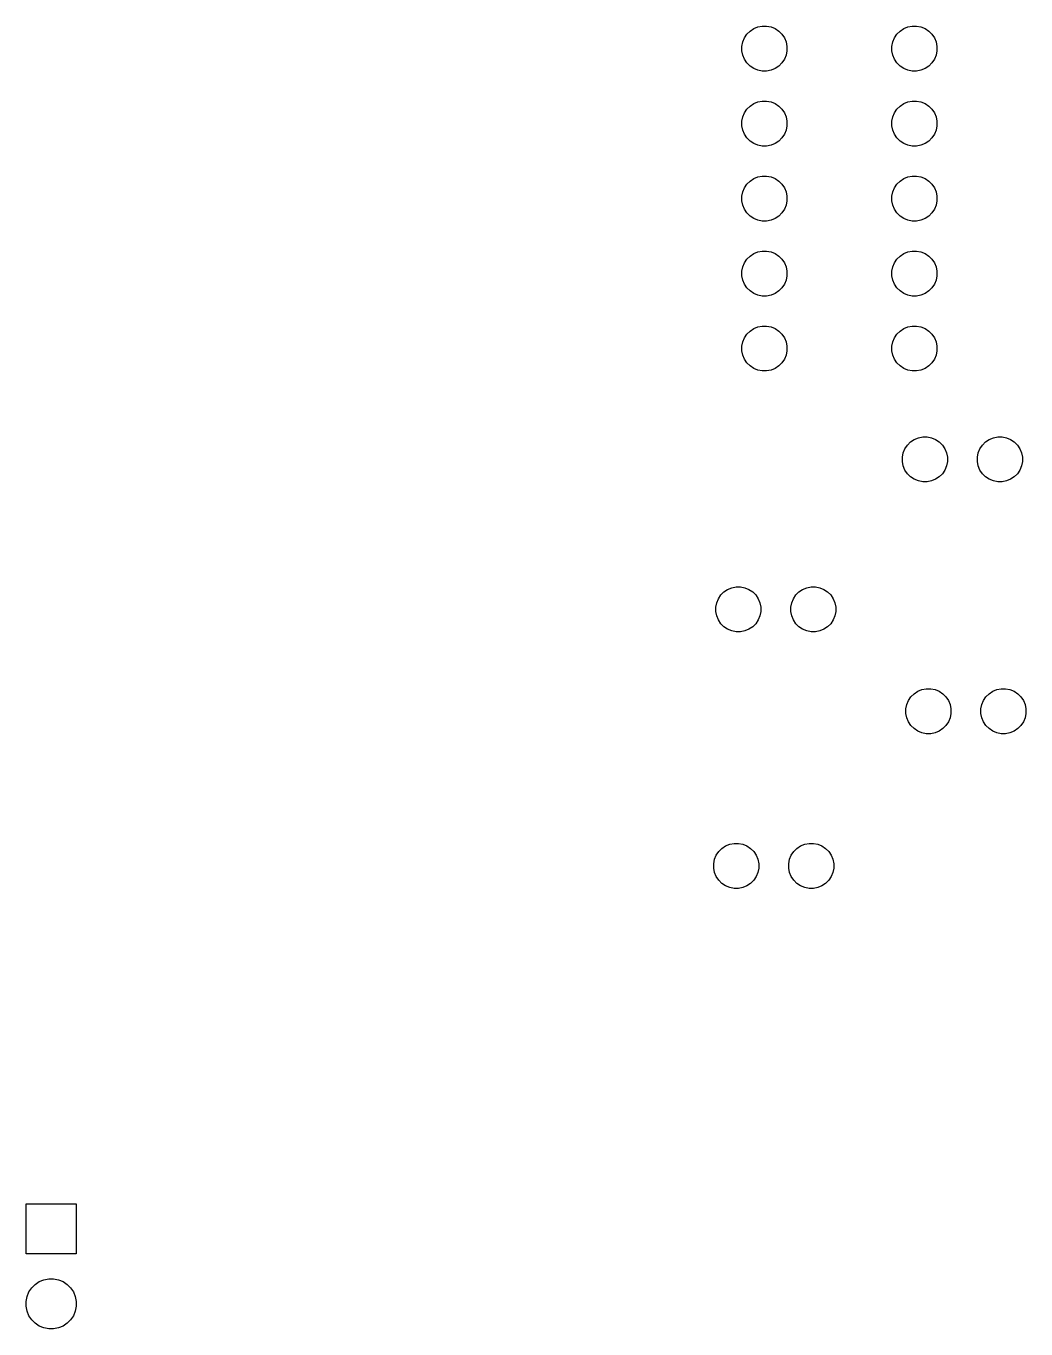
# Model space of a CAD drawing. Extents: x 106 to 211, y -144 to -92.
# Drawn here: x 177.07 to 210.94, y -138.22 to -94.08 of the extents above; entities that cross this region are included whole.
import ezdxf

# ---------------------------------------------------------------- set-up
doc = ezdxf.new("R2010")
doc.units = 0
doc.layers.add('BLACK', color=7, linetype='CONTINUOUS')

msp = doc.modelspace()

# ---------------------------------------------------------------- linework, layer by layer
at = {"layer": 'BLACK', "linetype": 'CONTINUOUS'}
for p, q in [((201.41, -94.4841), (201.493, -94.3593)), ((201.493, -94.3593), (201.599, -94.2531)), ((201.599, -94.2531), (201.724, -94.1697)), ((201.724, -94.1697), (201.863, -94.1123)), ((201.863, -94.1123), (202.01, -94.083)), ((202.01, -94.083), (202.16, -94.083)), ((202.16, -94.083), (202.307, -94.1123)), ((202.307, -94.1123), (202.446, -94.1697)), ((202.446, -94.1697), (202.571, -94.2531)), ((202.571, -94.2531), (202.677, -94.3593)), ((202.677, -94.3593), (202.76, -94.4841)), ((206.49, -94.4841), (206.573, -94.3593)), ((206.573, -94.3593), (206.679, -94.2531)), ((206.679, -94.2531), (206.804, -94.1697)), ((206.804, -94.1697), (206.943, -94.1123)), ((206.943, -94.1123), (207.09, -94.083)), ((207.09, -94.083), (207.24, -94.083)), ((207.24, -94.083), (207.387, -94.1123)), ((207.387, -94.1123), (207.526, -94.1697)), ((207.526, -94.1697), (207.651, -94.2531)), ((207.651, -94.2531), (207.757, -94.3593)), ((207.757, -94.3593), (207.84, -94.4841)), ((201.323, -94.7699), (201.352, -94.6227)), ((201.323, -94.92), (201.323, -94.7699)), ((201.352, -94.6227), (201.41, -94.4841)), ((202.76, -94.4841), (202.818, -94.6227)), ((202.818, -94.6227), (202.847, -94.7699)), ((202.847, -94.7699), (202.847, -94.92)), ((206.403, -94.7699), (206.432, -94.6227)), ((206.403, -94.92), (206.403, -94.7699)), ((206.432, -94.6227), (206.49, -94.4841)), ((207.84, -94.4841), (207.898, -94.6227)), ((207.898, -94.6227), (207.927, -94.7699)), ((207.927, -94.7699), (207.927, -94.92)), ((201.352, -95.0673), (201.323, -94.92)), ((201.41, -95.2059), (201.352, -95.0673)), ((201.493, -95.3307), (201.41, -95.2059)), ((202.76, -95.2059), (202.677, -95.3307)), ((202.818, -95.0673), (202.76, -95.2059)), ((202.847, -94.92), (202.818, -95.0673)), ((206.432, -95.0673), (206.403, -94.92)), ((206.49, -95.2059), (206.432, -95.0673)), ((206.573, -95.3307), (206.49, -95.2059)), ((207.84, -95.2059), (207.757, -95.3307)), ((207.898, -95.0673), (207.84, -95.2059)), ((207.927, -94.92), (207.898, -95.0673)), ((201.599, -95.4369), (201.493, -95.3307)), ((201.724, -95.5203), (201.599, -95.4369)), ((201.863, -95.5777), (201.724, -95.5203)), ((202.01, -95.607), (201.863, -95.5777)), ((202.16, -95.607), (202.01, -95.607)), ((202.307, -95.5777), (202.16, -95.607)), ((202.446, -95.5203), (202.307, -95.5777)), ((202.571, -95.4369), (202.446, -95.5203)), ((202.677, -95.3307), (202.571, -95.4369)), ((206.679, -95.4369), (206.573, -95.3307)), ((206.804, -95.5203), (206.679, -95.4369)), ((206.943, -95.5777), (206.804, -95.5203)), ((207.09, -95.607), (206.943, -95.5777)), ((207.24, -95.607), (207.09, -95.607)), ((207.387, -95.5777), (207.24, -95.607)), ((207.526, -95.5203), (207.387, -95.5777)), ((207.651, -95.4369), (207.526, -95.5203)), ((207.757, -95.3307), (207.651, -95.4369)), ((201.863, -96.6523), (202.01, -96.623)), ((202.01, -96.623), (202.16, -96.623)), ((202.16, -96.623), (202.307, -96.6523)), ((206.943, -96.6523), (207.09, -96.623)), ((207.09, -96.623), (207.24, -96.623)), ((207.24, -96.623), (207.387, -96.6523)), ((201.352, -97.1627), (201.41, -97.0241)), ((201.41, -97.0241), (201.493, -96.8993)), ((201.493, -96.8993), (201.599, -96.7931)), ((201.599, -96.7931), (201.724, -96.7097)), ((201.724, -96.7097), (201.863, -96.6523)), ((202.307, -96.6523), (202.446, -96.7097)), ((202.446, -96.7097), (202.571, -96.7931)), ((202.571, -96.7931), (202.677, -96.8993)), ((202.677, -96.8993), (202.76, -97.0241)), ((202.76, -97.0241), (202.818, -97.1627)), ((206.432, -97.1627), (206.49, -97.0241)), ((206.49, -97.0241), (206.573, -96.8993)), ((206.573, -96.8993), (206.679, -96.7931)), ((206.679, -96.7931), (206.804, -96.7097)), ((206.804, -96.7097), (206.943, -96.6523)), ((207.387, -96.6523), (207.526, -96.7097)), ((207.526, -96.7097), (207.651, -96.7931)), ((207.651, -96.7931), (207.757, -96.8993)), ((207.757, -96.8993), (207.84, -97.0241)), ((207.84, -97.0241), (207.898, -97.1627)), ((201.323, -97.31), (201.352, -97.1627)), ((201.323, -97.46), (201.323, -97.31)), ((201.352, -97.6073), (201.323, -97.46)), ((202.818, -97.1627), (202.847, -97.31)), ((202.847, -97.46), (202.818, -97.6073)), ((202.847, -97.31), (202.847, -97.46)), ((206.403, -97.31), (206.432, -97.1627)), ((206.403, -97.46), (206.403, -97.31)), ((206.432, -97.6073), (206.403, -97.46)), ((207.898, -97.1627), (207.927, -97.31)), ((207.927, -97.46), (207.898, -97.6073)), ((207.927, -97.31), (207.927, -97.46)), ((201.41, -97.7459), (201.352, -97.6073)), ((201.493, -97.8707), (201.41, -97.7459)), ((201.599, -97.9769), (201.493, -97.8707)), ((202.677, -97.8707), (202.571, -97.9769)), ((202.76, -97.7459), (202.677, -97.8707)), ((202.818, -97.6073), (202.76, -97.7459)), ((206.49, -97.7459), (206.432, -97.6073)), ((206.573, -97.8707), (206.49, -97.7459)), ((206.679, -97.9769), (206.573, -97.8707)), ((207.757, -97.8707), (207.651, -97.9769)), ((207.84, -97.7459), (207.757, -97.8707)), ((207.898, -97.6073), (207.84, -97.7459)), ((201.724, -98.0603), (201.599, -97.9769)), ((201.863, -98.1177), (201.724, -98.0603)), ((202.01, -98.147), (201.863, -98.1177)), ((202.16, -98.147), (202.01, -98.147)), ((202.307, -98.1177), (202.16, -98.147)), ((202.446, -98.0603), (202.307, -98.1177)), ((202.571, -97.9769), (202.446, -98.0603)), ((206.804, -98.0603), (206.679, -97.9769)), ((206.943, -98.1177), (206.804, -98.0603)), ((207.09, -98.147), (206.943, -98.1177)), ((207.24, -98.147), (207.09, -98.147)), ((207.387, -98.1177), (207.24, -98.147)), ((207.526, -98.0603), (207.387, -98.1177)), ((207.651, -97.9769), (207.526, -98.0603)), ((201.599, -99.3331), (201.724, -99.2497)), ((201.724, -99.2497), (201.863, -99.1923)), ((201.863, -99.1923), (202.01, -99.163)), ((202.01, -99.163), (202.16, -99.163)), ((202.16, -99.163), (202.307, -99.1923)), ((202.307, -99.1923), (202.446, -99.2497)), ((202.446, -99.2497), (202.571, -99.3331)), ((206.679, -99.3331), (206.804, -99.2497)), ((206.804, -99.2497), (206.943, -99.1923)), ((206.943, -99.1923), (207.09, -99.163)), ((207.09, -99.163), (207.24, -99.163)), ((207.24, -99.163), (207.387, -99.1923)), ((207.387, -99.1923), (207.526, -99.2497)), ((207.526, -99.2497), (207.651, -99.3331)), ((201.323, -99.8499), (201.352, -99.7027)), ((201.352, -99.7027), (201.41, -99.5641)), ((201.41, -99.5641), (201.493, -99.4393)), ((201.493, -99.4393), (201.599, -99.3331)), ((202.571, -99.3331), (202.677, -99.4393)), ((202.677, -99.4393), (202.76, -99.5641)), ((202.76, -99.5641), (202.818, -99.7027)), ((202.818, -99.7027), (202.847, -99.8499)), ((206.403, -99.8499), (206.432, -99.7027)), ((206.432, -99.7027), (206.49, -99.5641)), ((206.49, -99.5641), (206.573, -99.4393)), ((206.573, -99.4393), (206.679, -99.3331)), ((207.651, -99.3331), (207.757, -99.4393)), ((207.757, -99.4393), (207.84, -99.5641)), ((207.84, -99.5641), (207.898, -99.7027)), ((207.898, -99.7027), (207.927, -99.8499)), ((201.323, -100), (201.323, -99.8499)), ((201.352, -100.147), (201.323, -100)), ((201.41, -100.286), (201.352, -100.147)), ((202.818, -100.147), (202.76, -100.286)), ((202.847, -100), (202.818, -100.147)), ((202.847, -99.8499), (202.847, -100)), ((206.403, -100), (206.403, -99.8499)), ((206.432, -100.147), (206.403, -100)), ((206.49, -100.286), (206.432, -100.147)), ((207.898, -100.147), (207.84, -100.286)), ((207.927, -100), (207.898, -100.147)), ((207.927, -99.8499), (207.927, -100)), ((201.493, -100.411), (201.41, -100.286)), ((201.599, -100.517), (201.493, -100.411)), ((201.724, -100.6), (201.599, -100.517)), ((201.863, -100.658), (201.724, -100.6)), ((202.446, -100.6), (202.307, -100.658)), ((202.571, -100.517), (202.446, -100.6)), ((202.677, -100.411), (202.571, -100.517)), ((202.76, -100.286), (202.677, -100.411)), ((206.573, -100.411), (206.49, -100.286)), ((206.679, -100.517), (206.573, -100.411)), ((206.804, -100.6), (206.679, -100.517)), ((206.943, -100.658), (206.804, -100.6)), ((207.526, -100.6), (207.387, -100.658)), ((207.651, -100.517), (207.526, -100.6)), ((207.757, -100.411), (207.651, -100.517)), ((207.84, -100.286), (207.757, -100.411)), ((202.01, -100.687), (201.863, -100.658)), ((202.16, -100.687), (202.01, -100.687)), ((202.307, -100.658), (202.16, -100.687)), ((207.09, -100.687), (206.943, -100.658)), ((207.24, -100.687), (207.09, -100.687)), ((207.387, -100.658), (207.24, -100.687)), ((201.493, -101.979), (201.599, -101.873)), ((201.599, -101.873), (201.724, -101.79)), ((201.724, -101.79), (201.863, -101.732)), ((201.863, -101.732), (202.01, -101.703)), ((202.01, -101.703), (202.16, -101.703)), ((202.16, -101.703), (202.307, -101.732)), ((202.307, -101.732), (202.446, -101.79)), ((202.446, -101.79), (202.571, -101.873)), ((202.571, -101.873), (202.677, -101.979)), ((206.573, -101.979), (206.679, -101.873)), ((206.679, -101.873), (206.804, -101.79)), ((206.804, -101.79), (206.943, -101.732)), ((206.943, -101.732), (207.09, -101.703)), ((207.09, -101.703), (207.24, -101.703)), ((207.24, -101.703), (207.387, -101.732)), ((207.387, -101.732), (207.526, -101.79)), ((207.526, -101.79), (207.651, -101.873)), ((207.651, -101.873), (207.757, -101.979)), ((201.323, -102.39), (201.352, -102.243)), ((201.352, -102.243), (201.41, -102.104)), ((201.41, -102.104), (201.493, -101.979)), ((202.677, -101.979), (202.76, -102.104)), ((202.76, -102.104), (202.818, -102.243)), ((202.818, -102.243), (202.847, -102.39)), ((206.403, -102.39), (206.432, -102.243)), ((206.432, -102.243), (206.49, -102.104)), ((206.49, -102.104), (206.573, -101.979)), ((207.757, -101.979), (207.84, -102.104)), ((207.84, -102.104), (207.898, -102.243)), ((207.898, -102.243), (207.927, -102.39)), ((201.323, -102.54), (201.323, -102.39)), ((201.352, -102.687), (201.323, -102.54)), ((201.41, -102.826), (201.352, -102.687)), ((201.493, -102.951), (201.41, -102.826)), ((202.76, -102.826), (202.677, -102.951)), ((202.818, -102.687), (202.76, -102.826)), ((202.847, -102.54), (202.818, -102.687)), ((202.847, -102.39), (202.847, -102.54)), ((206.403, -102.54), (206.403, -102.39)), ((206.432, -102.687), (206.403, -102.54)), ((206.49, -102.826), (206.432, -102.687)), ((206.573, -102.951), (206.49, -102.826)), ((207.84, -102.826), (207.757, -102.951)), ((207.898, -102.687), (207.84, -102.826)), ((207.927, -102.54), (207.898, -102.687)), ((207.927, -102.39), (207.927, -102.54)), ((201.599, -103.057), (201.493, -102.951)), ((201.724, -103.14), (201.599, -103.057)), ((201.863, -103.198), (201.724, -103.14)), ((202.01, -103.227), (201.863, -103.198)), ((202.16, -103.227), (202.01, -103.227)), ((202.307, -103.198), (202.16, -103.227)), ((202.446, -103.14), (202.307, -103.198)), ((202.571, -103.057), (202.446, -103.14)), ((202.677, -102.951), (202.571, -103.057)), ((206.679, -103.057), (206.573, -102.951)), ((206.804, -103.14), (206.679, -103.057)), ((206.943, -103.198), (206.804, -103.14)), ((207.09, -103.227), (206.943, -103.198)), ((207.24, -103.227), (207.09, -103.227)), ((207.387, -103.198), (207.24, -103.227)), ((207.526, -103.14), (207.387, -103.198)), ((207.651, -103.057), (207.526, -103.14)), ((207.757, -102.951), (207.651, -103.057)), ((201.41, -104.644), (201.493, -104.519)), ((201.493, -104.519), (201.599, -104.413)), ((201.599, -104.413), (201.724, -104.33)), ((201.724, -104.33), (201.863, -104.272)), ((201.863, -104.272), (202.01, -104.243)), ((202.01, -104.243), (202.16, -104.243)), ((202.16, -104.243), (202.307, -104.272)), ((202.307, -104.272), (202.446, -104.33)), ((202.446, -104.33), (202.571, -104.413)), ((202.571, -104.413), (202.677, -104.519)), ((202.677, -104.519), (202.76, -104.644)), ((206.49, -104.644), (206.573, -104.519)), ((206.573, -104.519), (206.679, -104.413)), ((206.679, -104.413), (206.804, -104.33)), ((206.804, -104.33), (206.943, -104.272)), ((206.943, -104.272), (207.09, -104.243)), ((207.09, -104.243), (207.24, -104.243)), ((207.24, -104.243), (207.387, -104.272)), ((207.387, -104.272), (207.526, -104.33)), ((207.526, -104.33), (207.651, -104.413)), ((207.651, -104.413), (207.757, -104.519)), ((207.757, -104.519), (207.84, -104.644)), ((201.323, -104.93), (201.352, -104.783)), ((201.323, -105.08), (201.323, -104.93)), ((201.352, -104.783), (201.41, -104.644)), ((202.76, -104.644), (202.818, -104.783)), ((202.818, -104.783), (202.847, -104.93)), ((202.847, -104.93), (202.847, -105.08)), ((206.403, -104.93), (206.432, -104.783)), ((206.403, -105.08), (206.403, -104.93)), ((206.432, -104.783), (206.49, -104.644)), ((207.84, -104.644), (207.898, -104.783)), ((207.898, -104.783), (207.927, -104.93)), ((207.927, -104.93), (207.927, -105.08)), ((201.352, -105.227), (201.323, -105.08)), ((201.41, -105.366), (201.352, -105.227)), ((201.493, -105.491), (201.41, -105.366)), ((202.76, -105.366), (202.677, -105.491)), ((202.818, -105.227), (202.76, -105.366)), ((202.847, -105.08), (202.818, -105.227)), ((206.432, -105.227), (206.403, -105.08)), ((206.49, -105.366), (206.432, -105.227)), ((206.573, -105.491), (206.49, -105.366)), ((207.84, -105.366), (207.757, -105.491)), ((207.898, -105.227), (207.84, -105.366)), ((207.927, -105.08), (207.898, -105.227)), ((201.599, -105.597), (201.493, -105.491)), ((201.724, -105.68), (201.599, -105.597)), ((201.863, -105.738), (201.724, -105.68)), ((202.01, -105.767), (201.863, -105.738)), ((202.16, -105.767), (202.01, -105.767)), ((202.307, -105.738), (202.16, -105.767)), ((202.446, -105.68), (202.307, -105.738)), ((202.571, -105.597), (202.446, -105.68)), ((202.677, -105.491), (202.571, -105.597)), ((206.679, -105.597), (206.573, -105.491)), ((206.804, -105.68), (206.679, -105.597)), ((206.943, -105.738), (206.804, -105.68)), ((207.09, -105.767), (206.943, -105.738)), ((207.24, -105.767), (207.09, -105.767)), ((207.387, -105.738), (207.24, -105.767)), ((207.526, -105.68), (207.387, -105.738)), ((207.651, -105.597), (207.526, -105.68)), ((207.757, -105.491), (207.651, -105.597)), ((207.034, -108.168), (207.159, -108.085)), ((207.159, -108.085), (207.298, -108.027)), ((207.298, -108.027), (207.445, -107.998)), ((207.445, -107.998), (207.595, -107.998)), ((207.595, -107.998), (207.742, -108.027)), ((207.742, -108.027), (207.881, -108.085)), ((207.881, -108.085), (208.006, -108.168)), ((209.574, -108.168), (209.699, -108.085)), ((209.699, -108.085), (209.838, -108.027)), ((209.838, -108.027), (209.985, -107.998)), ((209.985, -107.998), (210.135, -107.998)), ((210.135, -107.998), (210.282, -108.027)), ((210.282, -108.027), (210.421, -108.085)), ((210.421, -108.085), (210.546, -108.168)), ((206.758, -108.685), (206.787, -108.538)), ((206.787, -108.538), (206.845, -108.399)), ((206.845, -108.399), (206.928, -108.274)), ((206.928, -108.274), (207.034, -108.168)), ((208.006, -108.168), (208.112, -108.274)), ((208.112, -108.274), (208.195, -108.399)), ((208.195, -108.399), (208.253, -108.538)), ((208.253, -108.538), (208.282, -108.685)), ((209.298, -108.685), (209.327, -108.538)), ((209.327, -108.538), (209.385, -108.399)), ((209.385, -108.399), (209.468, -108.274)), ((209.468, -108.274), (209.574, -108.168)), ((210.546, -108.168), (210.652, -108.274)), ((210.652, -108.274), (210.735, -108.399)), ((210.735, -108.399), (210.793, -108.538)), ((210.793, -108.538), (210.822, -108.685)), ((206.758, -108.835), (206.758, -108.685)), ((206.787, -108.982), (206.758, -108.835)), ((206.845, -109.121), (206.787, -108.982)), ((208.253, -108.982), (208.195, -109.121)), ((208.282, -108.835), (208.253, -108.982)), ((208.282, -108.685), (208.282, -108.835)), ((209.298, -108.835), (209.298, -108.685)), ((209.327, -108.982), (209.298, -108.835)), ((209.385, -109.121), (209.327, -108.982)), ((210.793, -108.982), (210.735, -109.121)), ((210.822, -108.835), (210.793, -108.982)), ((210.822, -108.685), (210.822, -108.835)), ((206.928, -109.246), (206.845, -109.121)), ((207.034, -109.352), (206.928, -109.246)), ((207.159, -109.435), (207.034, -109.352)), ((207.298, -109.493), (207.159, -109.435)), ((207.881, -109.435), (207.742, -109.493)), ((208.006, -109.352), (207.881, -109.435)), ((208.112, -109.246), (208.006, -109.352)), ((208.195, -109.121), (208.112, -109.246)), ((209.468, -109.246), (209.385, -109.121)), ((209.574, -109.352), (209.468, -109.246)), ((209.699, -109.435), (209.574, -109.352)), ((209.838, -109.493), (209.699, -109.435)), ((210.421, -109.435), (210.282, -109.493)), ((210.546, -109.352), (210.421, -109.435)), ((210.652, -109.246), (210.546, -109.352)), ((210.735, -109.121), (210.652, -109.246)), ((207.445, -109.522), (207.298, -109.493)), ((207.595, -109.522), (207.445, -109.522)), ((207.742, -109.493), (207.595, -109.522)), ((209.985, -109.522), (209.838, -109.493)), ((210.135, -109.522), (209.985, -109.522)), ((210.282, -109.493), (210.135, -109.522)), ((200.525, -113.479), (200.608, -113.354)), ((200.608, -113.354), (200.714, -113.248)), ((200.714, -113.248), (200.839, -113.165)), ((200.839, -113.165), (200.978, -113.107)), ((200.978, -113.107), (201.125, -113.078)), ((201.125, -113.078), (201.275, -113.078)), ((201.275, -113.078), (201.422, -113.107)), ((201.422, -113.107), (201.561, -113.165)), ((201.561, -113.165), (201.686, -113.248)), ((201.686, -113.248), (201.792, -113.354)), ((201.792, -113.354), (201.875, -113.479)), ((203.065, -113.479), (203.148, -113.354)), ((203.148, -113.354), (203.254, -113.248)), ((203.254, -113.248), (203.379, -113.165)), ((203.379, -113.165), (203.518, -113.107)), ((203.518, -113.107), (203.665, -113.078)), ((203.665, -113.078), (203.815, -113.078)), ((203.815, -113.078), (203.962, -113.107)), ((203.962, -113.107), (204.101, -113.165)), ((204.101, -113.165), (204.226, -113.248)), ((204.226, -113.248), (204.332, -113.354)), ((204.332, -113.354), (204.415, -113.479)), ((200.438, -113.765), (200.467, -113.618)), ((200.438, -113.915), (200.438, -113.765)), ((200.467, -113.618), (200.525, -113.479)), ((201.875, -113.479), (201.933, -113.618)), ((201.933, -113.618), (201.962, -113.765)), ((201.962, -113.765), (201.962, -113.915)), ((202.978, -113.765), (203.007, -113.618)), ((202.978, -113.915), (202.978, -113.765)), ((203.007, -113.618), (203.065, -113.479)), ((204.415, -113.479), (204.473, -113.618)), ((204.473, -113.618), (204.502, -113.765)), ((204.502, -113.765), (204.502, -113.915)), ((200.467, -114.062), (200.438, -113.915)), ((200.525, -114.201), (200.467, -114.062)), ((200.608, -114.326), (200.525, -114.201)), ((201.875, -114.201), (201.792, -114.326)), ((201.933, -114.062), (201.875, -114.201)), ((201.962, -113.915), (201.933, -114.062)), ((203.007, -114.062), (202.978, -113.915)), ((203.065, -114.201), (203.007, -114.062)), ((203.148, -114.326), (203.065, -114.201)), ((204.415, -114.201), (204.332, -114.326)), ((204.473, -114.062), (204.415, -114.201)), ((204.502, -113.915), (204.473, -114.062)), ((200.714, -114.432), (200.608, -114.326)), ((200.839, -114.515), (200.714, -114.432)), ((200.978, -114.573), (200.839, -114.515)), ((201.125, -114.602), (200.978, -114.573)), ((201.275, -114.602), (201.125, -114.602)), ((201.422, -114.573), (201.275, -114.602)), ((201.561, -114.515), (201.422, -114.573)), ((201.686, -114.432), (201.561, -114.515)), ((201.792, -114.326), (201.686, -114.432)), ((203.254, -114.432), (203.148, -114.326)), ((203.379, -114.515), (203.254, -114.432)), ((203.518, -114.573), (203.379, -114.515)), ((203.665, -114.602), (203.518, -114.573)), ((203.815, -114.602), (203.665, -114.602)), ((203.962, -114.573), (203.815, -114.602)), ((204.101, -114.515), (203.962, -114.573)), ((204.226, -114.432), (204.101, -114.515)), ((204.332, -114.326), (204.226, -114.432)), ((206.907, -117.068), (206.965, -116.929)), ((206.965, -116.929), (207.048, -116.804)), ((207.048, -116.804), (207.154, -116.698)), ((207.154, -116.698), (207.279, -116.615)), ((207.279, -116.615), (207.418, -116.557)), ((207.418, -116.557), (207.565, -116.528)), ((207.565, -116.528), (207.715, -116.528)), ((207.715, -116.528), (207.862, -116.557)), ((207.862, -116.557), (208.001, -116.615)), ((208.001, -116.615), (208.126, -116.698)), ((208.126, -116.698), (208.232, -116.804)), ((208.232, -116.804), (208.315, -116.929)), ((208.315, -116.929), (208.373, -117.068)), ((209.447, -117.068), (209.505, -116.929)), ((209.505, -116.929), (209.588, -116.804)), ((209.588, -116.804), (209.694, -116.698)), ((209.694, -116.698), (209.819, -116.615)), ((209.819, -116.615), (209.958, -116.557)), ((209.958, -116.557), (210.105, -116.528)), ((210.105, -116.528), (210.255, -116.528)), ((210.255, -116.528), (210.402, -116.557)), ((210.402, -116.557), (210.541, -116.615)), ((210.541, -116.615), (210.666, -116.698)), ((210.666, -116.698), (210.772, -116.804)), ((210.772, -116.804), (210.855, -116.929)), ((210.855, -116.929), (210.913, -117.068)), ((206.878, -117.215), (206.907, -117.068)), ((206.878, -117.365), (206.878, -117.215)), ((206.907, -117.512), (206.878, -117.365)), ((208.373, -117.068), (208.402, -117.215)), ((208.402, -117.365), (208.373, -117.512)), ((208.402, -117.215), (208.402, -117.365)), ((209.418, -117.215), (209.447, -117.068)), ((209.418, -117.365), (209.418, -117.215)), ((209.447, -117.512), (209.418, -117.365)), ((210.913, -117.068), (210.942, -117.215)), ((210.942, -117.365), (210.913, -117.512)), ((210.942, -117.215), (210.942, -117.365)), ((206.965, -117.651), (206.907, -117.512)), ((207.048, -117.776), (206.965, -117.651)), ((207.154, -117.882), (207.048, -117.776)), ((208.232, -117.776), (208.126, -117.882)), ((208.315, -117.651), (208.232, -117.776)), ((208.373, -117.512), (208.315, -117.651)), ((209.505, -117.651), (209.447, -117.512)), ((209.588, -117.776), (209.505, -117.651)), ((209.694, -117.882), (209.588, -117.776)), ((210.772, -117.776), (210.666, -117.882)), ((210.855, -117.651), (210.772, -117.776)), ((210.913, -117.512), (210.855, -117.651)), ((207.279, -117.965), (207.154, -117.882)), ((207.418, -118.023), (207.279, -117.965)), ((207.565, -118.052), (207.418, -118.023)), ((207.715, -118.052), (207.565, -118.052)), ((207.862, -118.023), (207.715, -118.052)), ((208.001, -117.965), (207.862, -118.023)), ((208.126, -117.882), (208.001, -117.965)), ((209.819, -117.965), (209.694, -117.882)), ((209.958, -118.023), (209.819, -117.965)), ((210.105, -118.052), (209.958, -118.023)), ((210.255, -118.052), (210.105, -118.052)), ((210.402, -118.023), (210.255, -118.052)), ((210.541, -117.965), (210.402, -118.023)), ((210.666, -117.882), (210.541, -117.965)), ((200.769, -121.855), (200.908, -121.797)), ((200.908, -121.797), (201.055, -121.768)), ((201.055, -121.768), (201.205, -121.768)), ((201.205, -121.768), (201.352, -121.797)), ((201.352, -121.797), (201.491, -121.855)), ((203.309, -121.855), (203.448, -121.797)), ((203.448, -121.797), (203.595, -121.768)), ((203.595, -121.768), (203.745, -121.768)), ((203.745, -121.768), (203.892, -121.797)), ((203.892, -121.797), (204.031, -121.855)), ((200.397, -122.308), (200.455, -122.169)), ((200.455, -122.169), (200.538, -122.044)), ((200.538, -122.044), (200.644, -121.938)), ((200.644, -121.938), (200.769, -121.855)), ((201.491, -121.855), (201.616, -121.938)), ((201.616, -121.938), (201.722, -122.044)), ((201.722, -122.044), (201.805, -122.169)), ((201.805, -122.169), (201.863, -122.308)), ((202.937, -122.308), (202.995, -122.169)), ((202.995, -122.169), (203.078, -122.044)), ((203.078, -122.044), (203.184, -121.938)), ((203.184, -121.938), (203.309, -121.855)), ((204.031, -121.855), (204.156, -121.938)), ((204.156, -121.938), (204.262, -122.044)), ((204.262, -122.044), (204.345, -122.169)), ((204.345, -122.169), (204.403, -122.308)), ((200.368, -122.455), (200.397, -122.308)), ((200.368, -122.605), (200.368, -122.455)), ((200.397, -122.752), (200.368, -122.605)), ((201.863, -122.308), (201.892, -122.455)), ((201.892, -122.605), (201.863, -122.752)), ((201.892, -122.455), (201.892, -122.605)), ((202.908, -122.455), (202.937, -122.308)), ((202.908, -122.605), (202.908, -122.455)), ((202.937, -122.752), (202.908, -122.605)), ((204.403, -122.308), (204.432, -122.455)), ((204.432, -122.605), (204.403, -122.752)), ((204.432, -122.455), (204.432, -122.605)), ((200.455, -122.891), (200.397, -122.752)), ((200.538, -123.016), (200.455, -122.891)), ((200.644, -123.122), (200.538, -123.016)), ((200.769, -123.205), (200.644, -123.122)), ((201.616, -123.122), (201.491, -123.205)), ((201.722, -123.016), (201.616, -123.122)), ((201.805, -122.891), (201.722, -123.016)), ((201.863, -122.752), (201.805, -122.891)), ((202.995, -122.891), (202.937, -122.752)), ((203.078, -123.016), (202.995, -122.891)), ((203.184, -123.122), (203.078, -123.016)), ((203.309, -123.205), (203.184, -123.122)), ((204.156, -123.122), (204.031, -123.205)), ((204.262, -123.016), (204.156, -123.122)), ((204.345, -122.891), (204.262, -123.016)), ((204.403, -122.752), (204.345, -122.891)), ((200.908, -123.263), (200.769, -123.205)), ((201.055, -123.292), (200.908, -123.263)), ((201.205, -123.292), (201.055, -123.292)), ((201.352, -123.263), (201.205, -123.292)), ((201.491, -123.205), (201.352, -123.263)), ((203.448, -123.263), (203.309, -123.205)), ((203.595, -123.292), (203.448, -123.263)), ((203.745, -123.292), (203.595, -123.292)), ((203.892, -123.263), (203.745, -123.292)), ((204.031, -123.205), (203.892, -123.263)), ((177.075, -135.675), (177.075, -133.975)), ((177.075, -133.975), (178.775, -133.975)), ((178.775, -133.975), (178.775, -135.675)), ((178.775, -135.675), (177.075, -135.675)), ((177.265, -136.823), (177.383, -136.705)), ((177.383, -136.705), (177.522, -136.612)), ((177.522, -136.612), (177.677, -136.548)), ((177.677, -136.548), (177.841, -136.515)), ((177.841, -136.515), (178.009, -136.515)), ((178.009, -136.515), (178.173, -136.548)), ((178.173, -136.548), (178.328, -136.612)), ((178.328, -136.612), (178.467, -136.705)), ((178.467, -136.705), (178.585, -136.823)), ((177.075, -137.281), (177.108, -137.117)), ((177.108, -137.117), (177.172, -136.962)), ((177.172, -136.962), (177.265, -136.823)), ((178.585, -136.823), (178.678, -136.962)), ((178.678, -136.962), (178.742, -137.117)), ((178.742, -137.117), (178.775, -137.281)), ((177.075, -137.449), (177.075, -137.281)), ((177.108, -137.613), (177.075, -137.449)), ((177.172, -137.768), (177.108, -137.613)), ((178.742, -137.613), (178.678, -137.768)), ((178.775, -137.449), (178.742, -137.613)), ((178.775, -137.281), (178.775, -137.449)), ((177.265, -137.907), (177.172, -137.768)), ((177.383, -138.025), (177.265, -137.907)), ((177.522, -138.118), (177.383, -138.025)), ((177.677, -138.182), (177.522, -138.118)), ((178.328, -138.118), (178.173, -138.182)), ((178.467, -138.025), (178.328, -138.118)), ((178.585, -137.907), (178.467, -138.025)), ((178.678, -137.768), (178.585, -137.907)), ((177.841, -138.215), (177.677, -138.182)), ((178.009, -138.215), (177.841, -138.215)), ((178.173, -138.182), (178.009, -138.215))]:
    msp.add_line(p, q, dxfattribs=at)

doc.saveas('drawing.dxf')
